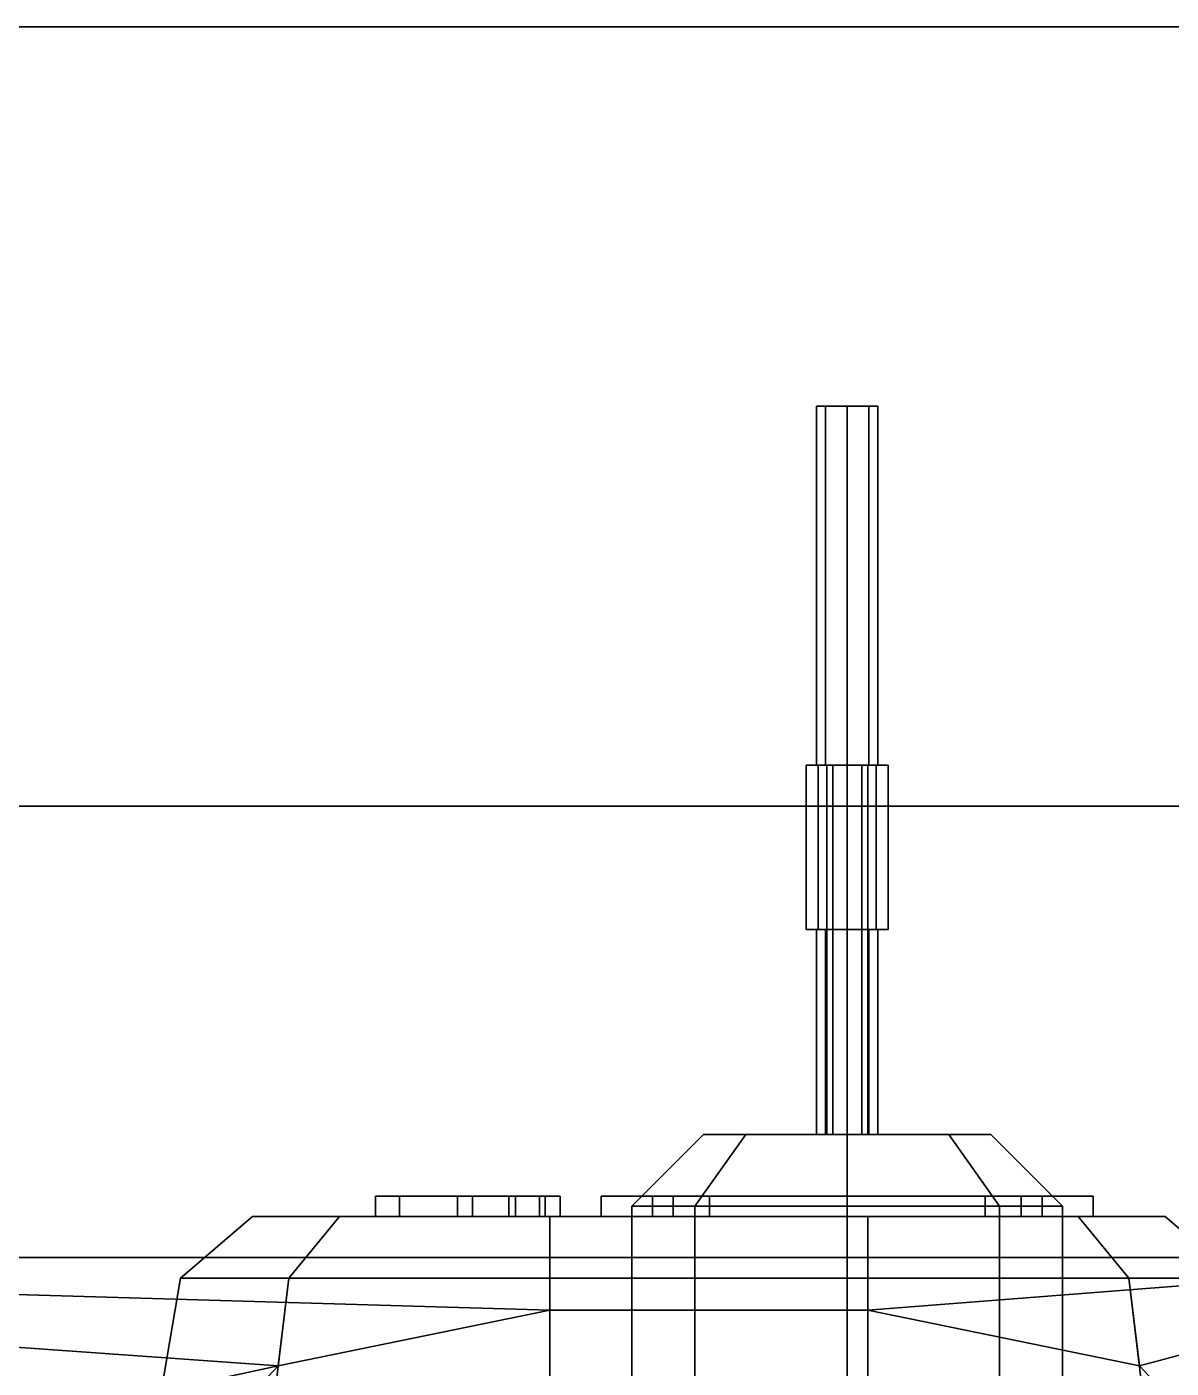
# Model space of a CAD drawing. Header units: millimetres. Extents: x -0.88 to 1, y -1.7 to 8.
# Drawn here: x 0 to 0.558, y 1.026 to 1.68 of the extents above; entities that cross this region are included whole.
import ezdxf

# ---------------------------------------------------------------- set-up
doc = ezdxf.new("R2010")
doc.units = ezdxf.units.MM
doc.layers.add('sleeve', color=5, linetype='Continuous')

msp = doc.modelspace()

# ---------------------------------------------------------------- linework, layer by layer
for points in [[(0.62, 1.68, 0.64), (0.62, 1.3, 0.28), (-0.62, 1.3, 0.28), (-0.62, 1.68, 0.64)], [(0.62, 1.08, 0.88), (0.62, 1.68, 0.64), (-0.62, 1.68, 0.64), (-0.62, 1.08, 0.88)], [(0.62, 1.3, 0.28), (0.62, -1.14, 0.28), (-0.62, -1.14, 0.28), (-0.62, 1.3, 0.28)], [(0.18172, 1.11, 1.17328), (0.17, 1.11, 1.145), (0.17, 1.1, 1.145), (0.18172, 1.1, 1.17328)], [(0.17, 1.11, 1.145), (0.18172, 1.11, 1.11672), (0.18172, 1.1, 1.11672), (0.17, 1.1, 1.145)], [(0.25, 1.11, 1.145), (0.23828, 1.11, 1.11672), (0.17, 1.11, 1.145), (0.18172, 1.11, 1.17328)], [(0.17, 1.11, 1.145), (0.23828, 1.11, 1.11672), (0.21, 1.11, 1.105), (0.18172, 1.11, 1.11672)], [(0.21732, 1.11, 1.21268), (0.18172, 1.11, 1.17328), (0.18172, 1.1, 1.17328), (0.21732, 1.1, 1.21268)], [(0.18172, 1.11, 1.11672), (0.21, 1.11, 1.105), (0.21, 1.1, 1.105), (0.18172, 1.1, 1.11672)], [(0.26, 1.11, 1.195), (0.25, 1.11, 1.145), (0.18172, 1.11, 1.17328), (0.21732, 1.11, 1.21268)], [(0.21, 1.11, 1.105), (0.23828, 1.11, 1.11672), (0.23828, 1.1, 1.11672), (0.21, 1.1, 1.105)], [(0.235, 1.11, 1.22), (0.21732, 1.11, 1.21268), (0.21732, 1.1, 1.21268), (0.235, 1.1, 1.22)], [(0.26, 1.11, 1.195), (0.21732, 1.11, 1.21268), (0.235, 1.11, 1.22), (0.25268, 1.11, 1.21268)], [(0.25268, 1.11, 1.21268), (0.235, 1.11, 1.22), (0.235, 1.1, 1.22), (0.25268, 1.1, 1.21268)], [(0.23828, 1.11, 1.11672), (0.25, 1.11, 1.145), (0.25, 1.1, 1.145), (0.23828, 1.1, 1.11672)], [(0.25, 1.11, 1.145), (0.26, 1.11, 1.195), (0.26, 1.1, 1.195), (0.25, 1.1, 1.145)], [(0.26, 1.11, 1.195), (0.25268, 1.11, 1.21268), (0.25268, 1.1, 1.21268), (0.26, 1.1, 1.195)], [(0.31515, 1.11, 1.20485), (0.28, 1.11, 1.12), (0.28, 1.1, 1.12), (0.31515, 1.1, 1.20485)], [(0.28, 1.11, 1.12), (0.31515, 1.11, 1.03515), (0.31515, 1.1, 1.03515), (0.28, 1.1, 1.12)], [(0.33282, 1.11, 1.18718), (0.305, 1.11, 1.12), (0.28, 1.11, 1.12), (0.31515, 1.11, 1.20485)], [(0.305, 1.11, 1.12), (0.33282, 1.11, 1.05282), (0.31515, 1.11, 1.03515), (0.28, 1.11, 1.12)], [(0.305, 1.11, 1.12), (0.33282, 1.11, 1.18718), (0.33282, 1.1, 1.18718), (0.305, 1.1, 1.12)], [(0.33282, 1.11, 1.05282), (0.305, 1.11, 1.12), (0.305, 1.1, 1.12), (0.33282, 1.1, 1.05282)], [(0.4, 1.11, 1.24), (0.31515, 1.11, 1.20485), (0.31515, 1.1, 1.20485), (0.4, 1.1, 1.24)], [(0.31515, 1.11, 1.03515), (0.4, 1.11, 1), (0.4, 1.1, 1), (0.31515, 1.1, 1.03515)], [(0.33282, 1.11, 1.05282), (0.4, 1.11, 1.025), (0.4, 1.11, 1), (0.31515, 1.11, 1.03515)], [(0.4, 1.11, 1.215), (0.33282, 1.11, 1.18718), (0.31515, 1.11, 1.20485), (0.4, 1.11, 1.24)], [(0.33282, 1.11, 1.18718), (0.4, 1.11, 1.215), (0.4, 1.1, 1.215), (0.33282, 1.1, 1.18718)], [(0.4, 1.11, 1.025), (0.33282, 1.11, 1.05282), (0.33282, 1.1, 1.05282), (0.4, 1.1, 1.025)], [(0.4, 1.11, 1.215), (0.46718, 1.11, 1.18718), (0.46718, 1.1, 1.18718), (0.4, 1.1, 1.215)], [(0.46718, 1.11, 1.05282), (0.4, 1.11, 1.025), (0.4, 1.1, 1.025), (0.46718, 1.1, 1.05282)], [(0.48485, 1.11, 1.20485), (0.4, 1.11, 1.24), (0.4, 1.1, 1.24), (0.48485, 1.1, 1.20485)], [(0.4, 1.11, 1), (0.48485, 1.11, 1.03515), (0.48485, 1.1, 1.03515), (0.4, 1.1, 1)], [(0.4, 1.11, 1.025), (0.46718, 1.11, 1.05282), (0.48485, 1.11, 1.03515), (0.4, 1.11, 1)], [(0.46718, 1.11, 1.18718), (0.4, 1.11, 1.215), (0.4, 1.11, 1.24), (0.48485, 1.11, 1.20485)], [(0.46718, 1.11, 1.18718), (0.495, 1.11, 1.12), (0.495, 1.1, 1.12), (0.46718, 1.1, 1.18718)], [(0.495, 1.11, 1.12), (0.46718, 1.11, 1.05282), (0.46718, 1.1, 1.05282), (0.495, 1.1, 1.12)], [(0.46718, 1.11, 1.05282), (0.495, 1.11, 1.12), (0.52, 1.11, 1.12), (0.48485, 1.11, 1.03515)], [(0.495, 1.11, 1.12), (0.46718, 1.11, 1.18718), (0.48485, 1.11, 1.20485), (0.52, 1.11, 1.12)], [(0.52, 1.11, 1.12), (0.48485, 1.11, 1.20485), (0.48485, 1.1, 1.20485), (0.52, 1.1, 1.12)], [(0.48485, 1.11, 1.03515), (0.52, 1.11, 1.12), (0.52, 1.1, 1.12), (0.48485, 1.1, 1.03515)], [(0.12772, 1.07, 0.98272), (0.075, 1.07, 1.11), (0.11, 1.1, 1.11), (0.15247, 1.1, 1.00747)], [(0.075, 1.07, 1.11), (0.12772, 1.07, 1.23728), (0.15247, 1.1, 1.21253), (0.11, 1.1, 1.11)], [(0.18172, 1.1, 1.17328), (0.17, 1.1, 1.145), (0.11, 1.1, 1.11), (0.15247, 1.1, 1.21253)], [(0.17, 1.1, 1.145), (0.18172, 1.1, 1.11672), (0.15247, 1.1, 1.00747), (0.11, 1.1, 1.11)], [(0.255, 1.07, 0.93), (0.12772, 1.07, 0.98272), (0.15247, 1.1, 1.00747), (0.255, 1.1, 0.965)], [(0.12772, 1.07, 1.23728), (0.255, 1.07, 1.29), (0.255, 1.1, 1.255), (0.15247, 1.1, 1.21253)], [(0.235, 1.1, 1.22), (0.21732, 1.1, 1.21268), (0.15247, 1.1, 1.21253), (0.255, 1.1, 1.255)], [(0.21732, 1.1, 1.21268), (0.18172, 1.1, 1.17328), (0.15247, 1.1, 1.21253)], [(0.18172, 1.1, 1.11672), (0.21, 1.1, 1.105), (0.255, 1.1, 0.965), (0.15247, 1.1, 1.00747)], [(0.21, 1.1, 1.105), (0.23828, 1.1, 1.11672), (0.31515, 1.1, 1.03515), (0.255, 1.1, 0.965)], [(0.25268, 1.1, 1.21268), (0.235, 1.1, 1.22), (0.255, 1.1, 1.255)], [(0.23828, 1.1, 1.11672), (0.25, 1.1, 1.145), (0.28, 1.1, 1.12), (0.31515, 1.1, 1.03515)], [(0.25, 1.1, 1.145), (0.26, 1.1, 1.195), (0.31515, 1.1, 1.20485), (0.28, 1.1, 1.12)], [(0.26, 1.1, 1.195), (0.25268, 1.1, 1.21268), (0.255, 1.1, 1.255), (0.31515, 1.1, 1.20485)], [(0.255, 1.07, 1.29), (0.41, 1.07, 1.29), (0.41, 1.1, 1.255), (0.255, 1.1, 1.255)], [(0.41, 1.07, 0.93), (0.255, 1.07, 0.93), (0.255, 1.1, 0.965), (0.41, 1.1, 0.965)], [(0.4, 1.1, 1.24), (0.31515, 1.1, 1.20485), (0.255, 1.1, 1.255), (0.41, 1.1, 1.255)], [(0.31515, 1.1, 1.03515), (0.4, 1.1, 1), (0.41, 1.1, 0.965), (0.255, 1.1, 0.965)], [(0.48485, 1.1, 1.20485), (0.4, 1.1, 1.24), (0.41, 1.1, 1.255), (0.51253, 1.1, 1.21253)], [(0.4, 1.1, 1), (0.48485, 1.1, 1.03515), (0.51253, 1.1, 1.00747), (0.41, 1.1, 0.965)], [(0.53728, 1.07, 0.98272), (0.41, 1.07, 0.93), (0.41, 1.1, 0.965), (0.51253, 1.1, 1.00747)], [(0.41, 1.07, 1.29), (0.53728, 1.07, 1.23728), (0.51253, 1.1, 1.21253), (0.41, 1.1, 1.255)], [(0.52, 1.1, 1.12), (0.48485, 1.1, 1.20485), (0.51253, 1.1, 1.21253), (0.555, 1.1, 1.11)], [(0.48485, 1.1, 1.03515), (0.52, 1.1, 1.12), (0.555, 1.1, 1.11), (0.51253, 1.1, 1.00747)], [(0.59, 1.07, 1.11), (0.53728, 1.07, 0.98272), (0.51253, 1.1, 1.00747), (0.555, 1.1, 1.11)], [(0.53728, 1.07, 1.23728), (0.59, 1.07, 1.11), (0.555, 1.1, 1.11), (0.51253, 1.1, 1.21253)], [(0.12256, 1.02715, 0.97756), (-0.62, 1.08, 0.88), (-0.54, 0.97703, 1.07011), (-0.11, 0.97703, 1.07011)], [(-0.62, 1.08, 0.88), (-0.62, 1.08, 0.88), (0.12256, 1.02715, 0.97756), (0.255, 1.05436, 0.92734)], [(0.74, 1.08, 0.88), (-0.62, 1.08, 0.88), (0.255, 1.05436, 0.92734), (0.41, 1.05436, 0.92734)], [(0.74, 1.08, 0.88), (0.74, 1.08, 0.88), (0.41, 1.05436, 0.92734), (0.54244, 1.02715, 0.97756)], [(0.74, 1.08, 0.88), (0.74, 1.08, 0.88), (0.54244, 1.02715, 0.97756), (0.6095, 0.95542, 1.11)], [(0.12256, 1.02715, 0.97756), (0.0555, 0.95542, 1.11), (0.075, 1.07, 1.11), (0.12772, 1.07, 0.98272)], [(0.0555, 0.95542, 1.11), (0.10409, 0.87367, 1.26091), (0.12772, 1.07, 1.23728), (0.075, 1.07, 1.11)], [(0.10409, 0.87367, 1.26091), (0.255, 0.83638, 1.32977), (0.255, 1.07, 1.29), (0.12772, 1.07, 1.23728)], [(0.255, 1.05436, 0.92734), (0.12256, 1.02715, 0.97756), (0.12772, 1.07, 0.98272), (0.255, 1.07, 0.93)], [(0.255, 0.83638, 1.32977), (0.41, 0.83638, 1.32977), (0.41, 1.07, 1.29), (0.255, 1.07, 1.29)], [(0.41, 1.05436, 0.92734), (0.255, 1.05436, 0.92734), (0.255, 1.07, 0.93), (0.41, 1.07, 0.93)], [(0.54244, 1.02715, 0.97756), (0.41, 1.05436, 0.92734), (0.41, 1.07, 0.93), (0.53728, 1.07, 0.98272)], [(0.41, 0.83638, 1.32977), (0.56091, 0.87367, 1.26091), (0.53728, 1.07, 1.23728), (0.41, 1.07, 1.29)], [(0.6095, 0.95542, 1.11), (0.54244, 1.02715, 0.97756), (0.53728, 1.07, 0.98272), (0.59, 1.07, 1.11)], [(0.56091, 0.87367, 1.26091), (0.6095, 0.95542, 1.11), (0.59, 1.07, 1.11), (0.53728, 1.07, 1.23728)], [(-0.11, 0.97703, 1.07011), (-0.11, 0.97703, 1.07011), (0.0555, 0.95542, 1.11), (0.12256, 1.02715, 0.97756)]]:
    msp.add_3dface(points)
at = {"layer": 'sleeve'}
for points in [[(0.38939, 1.495, 1.10561), (0.385, 1.495, 1.095), (0.385, 1.32, 1.095), (0.38939, 1.32, 1.10561)], [(0.385, 1.495, 1.095), (0.38939, 1.495, 1.08439), (0.38939, 1.32, 1.08439), (0.385, 1.32, 1.095)], [(0.41061, 1.495, 1.08439), (0.4, 1.495, 1.08), (0.38939, 1.495, 1.08439), (0.385, 1.495, 1.095)], [(0.415, 1.495, 1.095), (0.41061, 1.495, 1.08439), (0.385, 1.495, 1.095), (0.38939, 1.495, 1.10561)], [(0.4, 1.495, 1.11), (0.38939, 1.495, 1.10561), (0.38939, 1.32, 1.10561), (0.4, 1.32, 1.11)], [(0.38939, 1.495, 1.08439), (0.4, 1.495, 1.08), (0.4, 1.32, 1.08), (0.38939, 1.32, 1.08439)], [(0.41061, 1.495, 1.10561), (0.415, 1.495, 1.095), (0.38939, 1.495, 1.10561), (0.4, 1.495, 1.11)], [(0.41061, 1.495, 1.10561), (0.4, 1.495, 1.11), (0.4, 1.32, 1.11), (0.41061, 1.32, 1.10561)], [(0.4, 1.495, 1.08), (0.41061, 1.495, 1.08439), (0.41061, 1.32, 1.08439), (0.4, 1.32, 1.08)], [(0.415, 1.495, 1.095), (0.41061, 1.495, 1.10561), (0.41061, 1.32, 1.10561), (0.415, 1.32, 1.095)], [(0.41061, 1.495, 1.08439), (0.415, 1.495, 1.095), (0.415, 1.32, 1.095), (0.41061, 1.32, 1.08439)], [(0.38586, 1.32, 1.10914), (0.38, 1.32, 1.095), (0.38, 1.24, 1.095), (0.38586, 1.24, 1.10914)], [(0.38, 1.32, 1.095), (0.38586, 1.32, 1.08086), (0.38586, 1.24, 1.08086), (0.38, 1.24, 1.095)], [(0.38939, 1.32, 1.10561), (0.385, 1.32, 1.095), (0.38, 1.32, 1.095), (0.38586, 1.32, 1.10914)], [(0.385, 1.32, 1.095), (0.38939, 1.32, 1.08439), (0.38586, 1.32, 1.08086), (0.38, 1.32, 1.095)], [(0.4, 1.32, 1.115), (0.38586, 1.32, 1.10914), (0.38586, 1.24, 1.10914), (0.4, 1.24, 1.115)], [(0.38586, 1.32, 1.08086), (0.4, 1.32, 1.075), (0.4, 1.24, 1.075), (0.38586, 1.24, 1.08086)], [(0.4, 1.32, 1.11), (0.38939, 1.32, 1.10561), (0.38586, 1.32, 1.10914), (0.4, 1.32, 1.115)], [(0.38939, 1.32, 1.08439), (0.4, 1.32, 1.08), (0.4, 1.32, 1.075), (0.38586, 1.32, 1.08086)], [(0.39293, 1.32, 1.07207), (0.39, 1.32, 1.065), (0.39, 1.14, 1.065), (0.39293, 1.14, 1.07207)], [(0.39, 1.32, 1.065), (0.39293, 1.32, 1.05793), (0.39293, 1.14, 1.05793), (0.39, 1.14, 1.065)], [(0.41, 1.32, 1.065), (0.40707, 1.32, 1.05793), (0.39, 1.32, 1.065), (0.39293, 1.32, 1.07207)], [(0.40707, 1.32, 1.05793), (0.4, 1.32, 1.055), (0.39293, 1.32, 1.05793), (0.39, 1.32, 1.065)], [(0.4, 1.32, 1.075), (0.39293, 1.32, 1.07207), (0.39293, 1.14, 1.07207), (0.4, 1.14, 1.075)], [(0.39293, 1.32, 1.05793), (0.4, 1.32, 1.055), (0.4, 1.14, 1.055), (0.39293, 1.14, 1.05793)], [(0.40707, 1.32, 1.07207), (0.41, 1.32, 1.065), (0.39293, 1.32, 1.07207), (0.4, 1.32, 1.075)], [(0.40707, 1.32, 1.07207), (0.4, 1.32, 1.075), (0.4, 1.14, 1.075), (0.40707, 1.14, 1.07207)], [(0.4, 1.32, 1.055), (0.40707, 1.32, 1.05793), (0.40707, 1.14, 1.05793), (0.4, 1.14, 1.055)], [(0.41414, 1.32, 1.10914), (0.4, 1.32, 1.115), (0.4, 1.24, 1.115), (0.41414, 1.24, 1.10914)], [(0.4, 1.32, 1.075), (0.41414, 1.32, 1.08086), (0.41414, 1.24, 1.08086), (0.4, 1.24, 1.075)], [(0.4, 1.32, 1.08), (0.41061, 1.32, 1.08439), (0.41414, 1.32, 1.08086), (0.4, 1.32, 1.075)], [(0.41061, 1.32, 1.10561), (0.4, 1.32, 1.11), (0.4, 1.32, 1.115), (0.41414, 1.32, 1.10914)], [(0.41, 1.32, 1.065), (0.40707, 1.32, 1.07207), (0.40707, 1.14, 1.07207), (0.41, 1.14, 1.065)], [(0.40707, 1.32, 1.05793), (0.41, 1.32, 1.065), (0.41, 1.14, 1.065), (0.40707, 1.14, 1.05793)], [(0.41061, 1.32, 1.08439), (0.415, 1.32, 1.095), (0.42, 1.32, 1.095), (0.41414, 1.32, 1.08086)], [(0.415, 1.32, 1.095), (0.41061, 1.32, 1.10561), (0.41414, 1.32, 1.10914), (0.42, 1.32, 1.095)], [(0.42, 1.32, 1.095), (0.41414, 1.32, 1.10914), (0.41414, 1.24, 1.10914), (0.42, 1.24, 1.095)], [(0.41414, 1.32, 1.08086), (0.42, 1.32, 1.095), (0.42, 1.24, 1.095), (0.41414, 1.24, 1.08086)], [(0.38586, 1.24, 1.10914), (0.38, 1.24, 1.095), (0.385, 1.24, 1.095), (0.38939, 1.24, 1.10561)], [(0.38, 1.24, 1.095), (0.38586, 1.24, 1.08086), (0.38939, 1.24, 1.08439), (0.385, 1.24, 1.095)], [(0.38939, 1.24, 1.10561), (0.385, 1.24, 1.095), (0.385, 1.14, 1.095), (0.38939, 1.14, 1.10561)], [(0.385, 1.24, 1.095), (0.38939, 1.24, 1.08439), (0.38939, 1.14, 1.08439), (0.385, 1.14, 1.095)], [(0.4, 1.24, 1.115), (0.38586, 1.24, 1.10914), (0.38939, 1.24, 1.10561), (0.4, 1.24, 1.11)], [(0.38586, 1.24, 1.08086), (0.4, 1.24, 1.075), (0.4, 1.24, 1.08), (0.38939, 1.24, 1.08439)], [(0.4, 1.24, 1.11), (0.38939, 1.24, 1.10561), (0.38939, 1.14, 1.10561), (0.4, 1.14, 1.11)], [(0.38939, 1.24, 1.08439), (0.4, 1.24, 1.08), (0.4, 1.14, 1.08), (0.38939, 1.14, 1.08439)], [(0.41061, 1.24, 1.10561), (0.4, 1.24, 1.11), (0.4, 1.14, 1.11), (0.41061, 1.14, 1.10561)], [(0.4, 1.24, 1.08), (0.41061, 1.24, 1.08439), (0.41061, 1.14, 1.08439), (0.4, 1.14, 1.08)], [(0.4, 1.24, 1.075), (0.41414, 1.24, 1.08086), (0.41061, 1.24, 1.08439), (0.4, 1.24, 1.08)], [(0.41414, 1.24, 1.10914), (0.4, 1.24, 1.115), (0.4, 1.24, 1.11), (0.41061, 1.24, 1.10561)], [(0.415, 1.24, 1.095), (0.41061, 1.24, 1.10561), (0.41061, 1.14, 1.10561), (0.415, 1.14, 1.095)], [(0.41061, 1.24, 1.08439), (0.415, 1.24, 1.095), (0.415, 1.14, 1.095), (0.41061, 1.14, 1.08439)], [(0.41414, 1.24, 1.08086), (0.42, 1.24, 1.095), (0.415, 1.24, 1.095), (0.41061, 1.24, 1.08439)], [(0.42, 1.24, 1.095), (0.41414, 1.24, 1.10914), (0.41061, 1.24, 1.10561), (0.415, 1.24, 1.095)], [(0.3505, 1.14, 1.1695), (0.33, 1.14, 1.12), (0.295, 1.105, 1.12), (0.32575, 1.105, 1.19425)], [(0.33, 1.14, 1.12), (0.3505, 1.14, 1.0705), (0.32575, 1.105, 1.04575), (0.295, 1.105, 1.12)], [(0.4, 1.14, 1.19), (0.3505, 1.14, 1.1695), (0.32575, 1.105, 1.19425), (0.4, 1.105, 1.225)], [(0.3505, 1.14, 1.0705), (0.4, 1.14, 1.05), (0.4, 1.105, 1.015), (0.32575, 1.105, 1.04575)], [(0.38939, 1.14, 1.10561), (0.385, 1.14, 1.095), (0.33, 1.14, 1.12), (0.3505, 1.14, 1.1695)], [(0.385, 1.14, 1.095), (0.38939, 1.14, 1.08439), (0.3505, 1.14, 1.0705), (0.33, 1.14, 1.12)], [(0.4, 1.14, 1.11), (0.38939, 1.14, 1.10561), (0.3505, 1.14, 1.1695), (0.4, 1.14, 1.19)], [(0.38939, 1.14, 1.08439), (0.4, 1.14, 1.08), (0.4, 1.14, 1.05), (0.3505, 1.14, 1.0705)], [(0.4495, 1.14, 1.1695), (0.4, 1.14, 1.19), (0.4, 1.105, 1.225), (0.47425, 1.105, 1.19425)], [(0.4, 1.14, 1.05), (0.4495, 1.14, 1.0705), (0.47425, 1.105, 1.04575), (0.4, 1.105, 1.015)], [(0.4, 1.14, 1.08), (0.41061, 1.14, 1.08439), (0.4495, 1.14, 1.0705), (0.4, 1.14, 1.05)], [(0.41061, 1.14, 1.10561), (0.4, 1.14, 1.11), (0.4, 1.14, 1.19), (0.4495, 1.14, 1.1695)], [(0.41061, 1.14, 1.08439), (0.415, 1.14, 1.095), (0.47, 1.14, 1.12), (0.4495, 1.14, 1.0705)], [(0.415, 1.14, 1.095), (0.41061, 1.14, 1.10561), (0.4495, 1.14, 1.1695), (0.47, 1.14, 1.12)], [(0.47, 1.14, 1.12), (0.4495, 1.14, 1.1695), (0.47425, 1.105, 1.19425), (0.505, 1.105, 1.12)], [(0.4495, 1.14, 1.0705), (0.47, 1.14, 1.12), (0.505, 1.105, 1.12), (0.47425, 1.105, 1.04575)], [(0.32575, 1.105, 1.19425), (0.295, 1.105, 1.12), (0.295, 1.005, 1.12), (0.32575, 1.005, 1.19425)], [(0.295, 1.105, 1.12), (0.32575, 1.105, 1.04575), (0.32575, 1.005, 1.04575), (0.295, 1.005, 1.12)], [(0.4, 1.105, 1.225), (0.32575, 1.105, 1.19425), (0.32575, 1.005, 1.19425), (0.4, 1.005, 1.225)], [(0.32575, 1.105, 1.04575), (0.4, 1.105, 1.015), (0.4, 1.005, 1.015), (0.32575, 1.005, 1.04575)], [(0.47425, 1.105, 1.19425), (0.4, 1.105, 1.225), (0.4, 1.005, 1.225), (0.47425, 1.005, 1.19425)], [(0.4, 1.105, 1.015), (0.47425, 1.105, 1.04575), (0.47425, 1.005, 1.04575), (0.4, 1.005, 1.015)], [(0.505, 1.105, 1.12), (0.47425, 1.105, 1.19425), (0.47425, 1.005, 1.19425), (0.505, 1.005, 1.12)], [(0.47425, 1.105, 1.04575), (0.505, 1.105, 1.12), (0.505, 1.005, 1.12), (0.47425, 1.005, 1.04575)]]:
    msp.add_3dface(points, dxfattribs=at)

doc.saveas('drawing.dxf')
